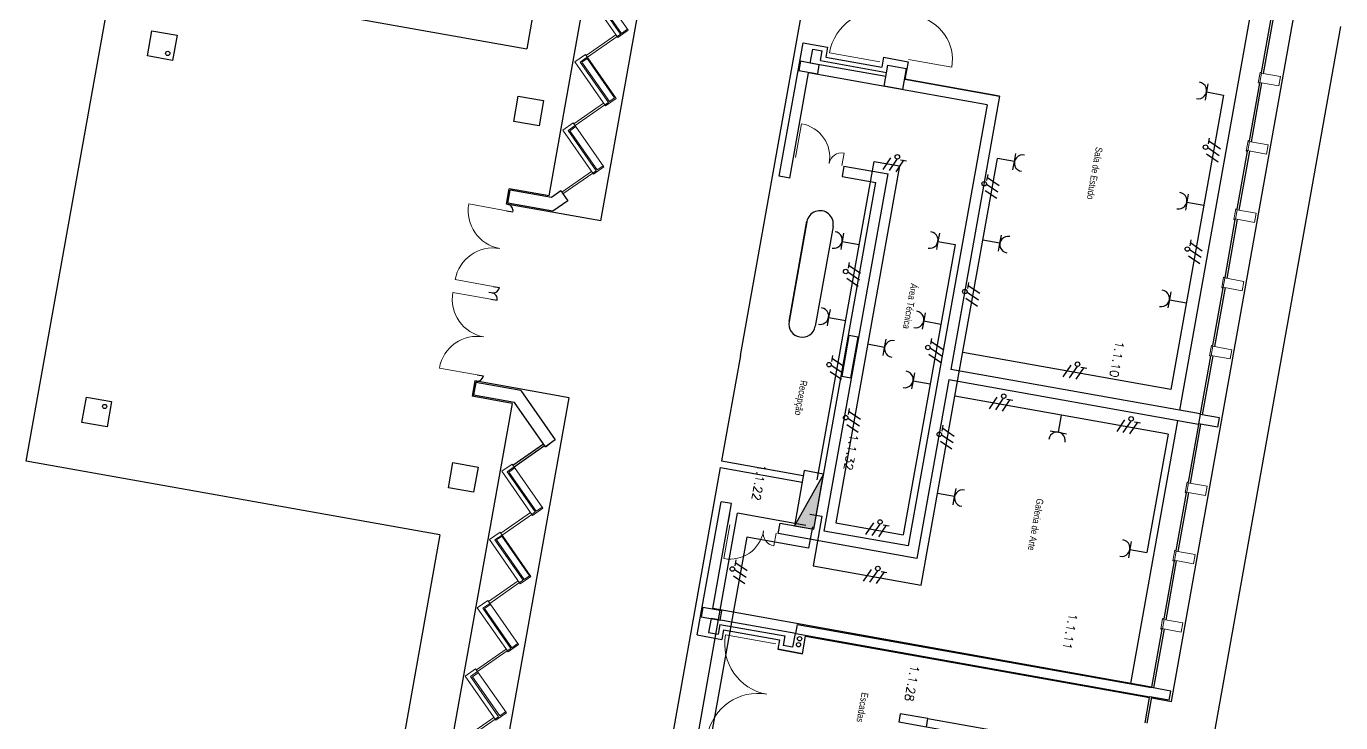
# Model space of a CAD drawing. Header units: millimetres. Extents: x -91023 to -90865, y -106382 to -106247.
# Drawn here: x -90898.88 to -90868.09, y -106328.06 to -106311.74 of the extents above; entities that cross this region are included whole.
import ezdxf

# ---------------------------------------------------------------- set-up
doc = ezdxf.new("R2010")
doc.units = ezdxf.units.MM
doc.header["$MEASUREMENT"] = 0
doc.layers.add('0-CIVIL', color=8, linetype='Continuous', lineweight=0)
doc.layers.add('LEGENDA', color=7, linetype='Continuous', lineweight=0)
for name, color, linetype in [('Desenho base', 7, 'Continuous'), ('Quadros', 90, 'Continuous'), ('Tomadas', 1, 'Continuous')]:
    doc.layers.add(name, color=color, linetype=linetype)
doc.styles.add('Legenda cotas', font='ARIALN.TTF', dxfattribs={"height": 0.16})
doc.styles.get("Standard").update_dxf_attribs({"font": 'simplex.shx'})

# ---------------------------------------------------------------- blocks, each defined once
blk = doc.blocks.new('Bloco Porta')
at = {"layer": '0-CIVIL'}
blk.add_lwpolyline([(0, 0), (1, 0)], dxfattribs=at)
blk.add_arc((0, 0), 1, 0, 90, dxfattribs=at)
blk = doc.blocks.new('A$C6B3F4A0A')
at = {"layer": '0-CIVIL', "color": 8}
for p, q in [((1.448, 0.219), (0.848, 0.82)), ((1.484, 0.255), (0.883, 0.855))]:
    blk.add_line(p, q, dxfattribs=at)
at = {"layer": '0-CIVIL', "color": 8, "linetype": 'Continuous'}
blk.add_lwpolyline([(0.693, 1.089), (0.905, 0.877), (0.014, -0.014), (-0.198, 0.198)], close=True, dxfattribs=at)
at = {"layer": '0-CIVIL', "color": 8}
blk.add_lwpolyline([(0.883, 0.855), (0.813, 0.926), (0, 0.113), (-0.141, 0.255)], dxfattribs=at)
blk.add_lwpolyline([(0.791, 0.947), (0.685, 1.053), (-0.114, 0.254), (-0.008, 0.148)], close=True, dxfattribs=at)
blk = doc.blocks.new('A$C3129141C')
at = {"layer": '0-CIVIL', "color": 8, "linetype": 'Continuous'}
for p, q in [((0, 0.156), (0.791, 0.947)), ((-0.12, 0.276), (0, 0.156))]:
    blk.add_line(p, q, dxfattribs=at)
at = {"layer": '0-CIVIL', "color": 8}
for p, q in [((1.448, 0.219), (0.848, 0.82)), ((1.484, 0.255), (0.883, 0.855))]:
    blk.add_line(p, q, dxfattribs=at)
at = {"layer": '0-CIVIL', "color": 8, "linetype": 'Continuous'}
blk.add_lwpolyline([(0.693, 1.089), (0.905, 0.877), (0.014, -0.014), (-0.198, 0.198)], close=True, dxfattribs=at)
for points in [[(0.883, 0.855), (0.812, 0.926), (0, 0.113), (-0.141, 0.255)], [(0.791, 0.947), (0.671, 1.067)]]:
    blk.add_lwpolyline(points, dxfattribs=at)
blk = doc.blocks.new('porta1')
at = {"layer": '0-CIVIL', "color": 8}
blk.add_lwpolyline([(120700.549, -71551.56), (120700.549, -71550.36)], dxfattribs=at)
blk.add_arc((120700.549, -71551.56), 1.2, 90, 180, dxfattribs=at)
blk = doc.blocks.new('pilar')
at = {"layer": '0-CIVIL', "color": 8, "linetype": 'Continuous'}
for p, q in [((-71527.77, -120722.542), (-71527.745, -120722.542)), ((-71527.77, -120722.792), (-71527.77, -120722.542)), ((-71527.77, -120722.792), (-71527.745, -120722.792)), ((-71527.745, -120722.557), (-71527.285, -120722.557)), ((-71527.285, -120722.777), (-71527.745, -120722.777)), ((-71527.735, -120722.777), (-71527.735, -120722.557)), ((-71527.285, -120722.557), (-71527.285, -120722.777))]:
    blk.add_line(p, q, dxfattribs=at)
for points in [[(-71527.745, -120722.542), (-71527.745, -120722.557)], [(-71527.745, -120722.792), (-71527.745, -120722.777)]]:
    blk.add_lwpolyline(points, dxfattribs=at)

msp = doc.modelspace()

# ---------------------------------------------------------------- hatches: boundary and pattern name
at = {"layer": 'Quadros'}
h = msp.add_hatch(color=256, dxfattribs=at)
h.dxf.hatch_style = 1
h.paths.add_polyline_path([(-90880.886, -106323.439), (-90880.432, -106323.52), (-90880.201, -106322.229)])

# ---------------------------------------------------------------- linework, layer by layer
at = {"layer": 'Desenho base'}
for p, q in [((-90886.63, -106315.713), (-90883.093, -106295.907)), ((-90885.421, -106316.3), (-90881.77, -106295.854)), ((-90884.706, -106298.555), (-90887.155, -106312.27)), ((-90871.859, -106320.734), (-90870.188, -106311.382)), ((-90880.317, -106380.221), (-90868.086, -106311.742)), ((-90872.051, -106327.556), (-90869.191, -106311.545)), ((-90881.24, -106315.249), (-90880.683, -106312.128)), ((-90880.683, -106312.128), (-90880.107, -106312.231)), ((-90880.513, -106312.6), (-90880.456, -106312.277)), ((-90880.456, -106312.277), (-90880.234, -106312.317)), ((-90880.275, -106312.543), (-90880.234, -106312.317)), ((-90880.107, -106312.231), (-90880.148, -106312.461)), ((-90878.746, -106312.916), (-90880.513, -106312.6)), ((-90880.275, -106312.543), (-90878.729, -106312.819)), ((-90880.148, -106312.461), (-90878.839, -106312.695)), ((-90878.798, -106312.465), (-90878.839, -106312.695)), ((-90878.798, -106312.465), (-90878.222, -106312.568)), ((-90878.798, -106312.465), (-90878.222, -106312.568)), ((-90878.222, -106312.568), (-90878.296, -106312.981)), ((-90878.222, -106312.568), (-90878.296, -106312.981)), ((-90880.994, -106315.293), (-90880.555, -106312.832)), ((-90876.371, -106313.579), (-90880.555, -106312.832)), ((-90876.081, -106313.377), (-90878.296, -106312.981)), ((-90878.296, -106312.981), (-90876.081, -106313.377)), ((-90876.371, -106313.579), (-90878.217, -106323.915)), ((-90876.081, -106313.377), (-90877.224, -106319.776)), ((-90879.725, -106315.012), (-90879.769, -106315.258)), ((-90879.725, -106315.012), (-90878.691, -106315.196)), ((-90880.994, -106315.293), (-90881.24, -106315.249)), ((-90880.432, -106323.52), (-90878.981, -106315.398)), ((-90880.186, -106323.564), (-90878.691, -106315.196)), ((-90879.769, -106315.258), (-90878.981, -106315.398)), ((-90887.632, -106315.905), (-90887.568, -106315.545)), ((-90887.597, -106315.881), (-90887.543, -106315.58)), ((-90886.63, -106315.713), (-90887.568, -106315.545)), ((-90886.579, -106315.753), (-90887.543, -106315.58)), ((-90886.355, -106315.596), (-90886.579, -106315.753)), ((-90886.355, -106315.596), (-90886.195, -106315.826)), ((-90885.421, -106316.3), (-90887.632, -106315.905)), ((-90887.629, -106316.06), (-90887.479, -106316.086)), ((-90886.543, -106316.069), (-90887.597, -106315.881)), ((-90886.195, -106315.826), (-90886.543, -106316.069)), ((-90881.011, -106318.654), (-90880.592, -106316.308)), ((-90880.594, -106316.317), (-90881.011, -106318.654)), ((-90879.978, -106316.427), (-90880.395, -106318.764)), ((-90887.946, -106317.832), (-90887.796, -106317.858)), ((-90887.999, -106318.131), (-90887.849, -106318.158)), ((-90871.376, -106320.82), (-90877.224, -106319.776)), ((-90888.372, -106320.047), (-90888.436, -106320.407)), ((-90888.348, -106320.082), (-90888.401, -106320.382)), ((-90886.161, -106320.442), (-90888.372, -106320.047)), ((-90887.297, -106320.27), (-90888.348, -106320.082)), ((-90888.316, -106319.903), (-90888.166, -106319.93)), ((-90877.268, -106320.022), (-90878.015, -106324.206)), ((-90871.42, -106321.066), (-90877.268, -106320.022)), ((-90887.498, -106320.574), (-90888.436, -106320.407)), ((-90887.44, -106320.554), (-90888.401, -106320.382)), ((-90887.498, -106320.574), (-90896.801, -106372.659)), ((-90895.484, -106372.639), (-90886.161, -106320.442)), ((-90873.002, -106327.133), (-90871.903, -106320.98)), ((-90871.379, -106320.835), (-90871.376, -106320.82)), ((-90871.42, -106321.066), (-90871.418, -106321.051)), ((-90887.479, -106322.018), (-90886.766, -106321.521)), ((-90887.45, -106322.059), (-90886.737, -106321.562)), ((-90886.719, -106321.588), (-90886.613, -106321.513)), ((-90883.16, -106325.999), (-90882.603, -106322.878)), ((-90882.796, -106325.383), (-90882.357, -106322.922)), ((-90882.357, -106322.922), (-90882.603, -106322.878)), ((-90882.445, -106323.414), (-90882.401, -106323.168)), ((-90881.264, -106323.625), (-90881.22, -106323.379)), ((-90881.22, -106323.379), (-90880.432, -106323.52)), ((-90889.189, -106323.656), (-90898.705, -106376.937)), ((-90878.015, -106324.206), (-90881.264, -106323.625)), ((-90878.217, -106323.915), (-90880.186, -106323.564)), ((-90882.838, -106325.615), (-90882.896, -106325.938)), ((-90880.854, -106325.969), (-90882.838, -106325.615)), ((-90872.519, -106327.219), (-90882.796, -106325.383)), ((-90882.896, -106325.938), (-90882.674, -106325.977)), ((-90882.634, -106325.751), (-90882.674, -106325.977)), ((-90882.634, -106325.751), (-90881.108, -106326.023)), ((-90882.545, -106325.878), (-90882.584, -106326.102)), ((-90882.545, -106325.878), (-90881.235, -106326.112)), ((-90880.854, -106325.969), (-90880.815, -106325.752)), ((-90880.815, -106325.752), (-90872.522, -106327.234)), ((-90883.16, -106325.999), (-90882.584, -106326.102)), ((-90881.235, -106326.112), (-90881.275, -106326.335)), ((-90881.108, -106326.023), (-90881.148, -106326.25)), ((-90880.927, -106326.289), (-90881.148, -106326.25)), ((-90880.869, -106325.966), (-90880.927, -106326.289)), ((-90880.854, -106325.969), (-90872.56, -106327.45)), ((-90880.699, -106326.438), (-90880.625, -106326.025)), ((-90880.625, -106326.025), (-90872.563, -106327.465)), ((-90881.275, -106326.335), (-90880.699, -106326.438)), ((-90880.699, -106326.438), (-90881.275, -106326.335)), ((-90872.563, -106327.465), (-90872.56, -106327.45)), ((-90872.522, -106327.234), (-90872.519, -106327.219)), ((-90872.514, -106327.474), (-90872.051, -106327.556)), ((-90878.406, -106327.844), (-90878.441, -106328.04)), ((-90877.792, -106328.156), (-90878.441, -106328.04)), ((-90877.756, -106327.959), (-90878.406, -106327.844))]:
    msp.add_line(p, q, dxfattribs=at)
at = {"layer": 'Desenho base', "linetype": 'Continuous'}
for p, q in [((-90888.042, -106317.971), (-90887.992, -106317.979)), ((-90887.297, -106320.27), (-90886.49, -106321.428)), ((-90886.719, -106321.588), (-90887.44, -106320.554)), ((-90871.408, -106321.053), (-90871.369, -106320.837)), ((-90870.926, -106320.916), (-90871.379, -106320.835)), ((-90870.965, -106321.132), (-90870.926, -106320.916)), ((-90870.965, -106321.132), (-90871.418, -106321.051)), ((-90886.49, -106321.428), (-90886.719, -106321.588)), ((-90872.108, -106327.531), (-90872.56, -106327.45)), ((-90872.069, -106327.314), (-90872.522, -106327.234)), ((-90872.108, -106327.531), (-90872.069, -106327.314))]:
    msp.add_line(p, q, dxfattribs=at)
at = {"layer": 'Desenho base'}
for points in [[(-90889.189, -106323.656), (-90898.88, -106321.926), (-90896.846, -106310.539), (-90887.155, -106312.27)], [(-90869.706, -106311.468), (-90869.948, -106312.822)], [(-90869.654, -106311.462), (-90869.901, -106312.845)], [(-90869.992, -106313.068), (-90870.233, -106314.421)], [(-90869.94, -106313.062), (-90870.187, -106314.445)], [(-90870.277, -106314.667), (-90870.519, -106316.021)], [(-90870.226, -106314.661), (-90870.473, -106316.045)], [(-90870.563, -106316.267), (-90870.805, -106317.621)], [(-90870.511, -106316.261), (-90870.758, -106317.644)], [(-90870.849, -106317.867), (-90871.091, -106319.22)], [(-90870.797, -106317.861), (-90871.044, -106319.244)], [(-90871.135, -106319.466), (-90871.376, -106320.82)], [(-90871.083, -106319.46), (-90871.33, -106320.844)], [(-90871.42, -106321.066), (-90871.662, -106322.42)], [(-90871.368, -106321.06), (-90871.615, -106322.443)], [(-90871.706, -106322.666), (-90871.948, -106324.019)], [(-90871.654, -106322.66), (-90871.901, -106324.043)], [(-90871.992, -106324.265), (-90872.233, -106325.619)], [(-90871.94, -106324.26), (-90872.187, -106325.643)], [(-90872.277, -106325.865), (-90872.519, -106327.219)], [(-90872.226, -106325.859), (-90872.473, -106327.242)], [(-90872.669, -106328.056), (-90872.563, -106327.465)], [(-90872.619, -106328.064), (-90872.511, -106327.459)]]:
    msp.add_lwpolyline(points, dxfattribs=at)
for points in [[(-90895.939, -106311.841), (-90895.348, -106311.947), (-90895.453, -106312.538), (-90896.044, -106312.432)], [(-90880.34, -106312.855), (-90880.302, -106312.638), (-90880.745, -106312.559), (-90880.783, -106312.776)], [(-90878.786, -106313.139), (-90878.698, -106312.647), (-90878.265, -106312.724), (-90878.353, -106313.217)], [(-90887.353, -106313.375), (-90886.762, -106313.48), (-90886.868, -106314.071), (-90887.458, -106313.966)], [(-90879.39, -106319.023), (-90879.607, -106318.984), (-90879.777, -106319.939), (-90879.561, -106319.978)], [(-90897.472, -106320.427), (-90896.881, -106320.533), (-90896.987, -106321.123), (-90897.578, -106321.018)], [(-90888.886, -106321.961), (-90888.296, -106322.066), (-90888.401, -106322.657), (-90888.992, -106322.551)], [(-90882.626, -106325.652), (-90882.587, -106325.436), (-90883.03, -106325.357), (-90883.069, -106325.573)], [(-90875.391, -106328.382), (-90875.426, -106328.579), (-90877.792, -106328.156), (-90877.756, -106327.96)]]:
    msp.add_lwpolyline(points, close=True, dxfattribs=at)
for centre in [(-90895.567, -106312.375), (-90897.044, -106320.646), (-90880.789, -106326.229), (-90880.764, -106326.089)]:
    msp.add_circle(centre, 0.05, dxfattribs=at)
for centre, radius, start, end in [((-90887.629, -106316.06), 0.152, 349.8735, 79.8735), ((-90880.286, -106316.372), 0.313, 349.8735, 169.8735), ((-90887.946, -106317.832), 0.152, 259.8735, 349.8735), ((-90887.999, -106318.131), 0.152, 349.8735, 79.8735), ((-90880.703, -106318.709), 0.313, 169.8735, 349.8735), ((-90888.316, -106319.903), 0.152, 259.8735, 349.8735)]:
    msp.add_arc(centre, radius, start, end, dxfattribs=at)
at = {"layer": 'Quadros'}
for p, q in [((-90882.149, -106319.448), (-90879.482, -106304.516)), ((-90882.149, -106319.448), (-90882.591, -106321.923)), ((-90882.591, -106321.923), (-90880.676, -106322.265)), ((-90884.778, -106334.179), (-90882.617, -106322.077)), ((-90882.617, -106322.077), (-90880.704, -106322.419)), ((-90880.201, -106322.229), (-90880.886, -106323.439))]:
    msp.add_line(p, q, dxfattribs=at)
msp.add_lwpolyline([(-90880.432, -106323.52), (-90880.201, -106322.229), (-90880.655, -106322.148), (-90880.886, -106323.439)], close=True, dxfattribs=at)
at = {"layer": 'Tomadas'}
for p, q in [((-90871.23, -106313.277), (-90871.264, -106313.468)), ((-90871.196, -106313.087), (-90871.23, -106313.277)), ((-90871.23, -106313.277), (-90870.83, -106313.349)), ((-90875.73, -106314.91), (-90876.13, -106314.838)), ((-90875.73, -106314.91), (-90875.696, -106314.719)), ((-90880.35, -106322.362), (-90879.019, -106314.905)), ((-90878.425, -106315.011), (-90879.918, -106323.37)), ((-90879.019, -106314.905), (-90878.425, -106315.011)), ((-90875.764, -106315.1), (-90875.73, -106314.91)), ((-90871.657, -106315.668), (-90871.691, -106315.859)), ((-90871.691, -106315.859), (-90871.725, -106316.049)), ((-90871.691, -106315.859), (-90871.291, -106315.93)), ((-90879.732, -106316.588), (-90879.766, -106316.778)), ((-90877.487, -106316.589), (-90877.521, -106316.78)), ((-90876.071, -106316.819), (-90876.037, -106316.629)), ((-90879.766, -106316.778), (-90879.8, -106316.969)), ((-90879.766, -106316.778), (-90879.366, -106316.85)), ((-90877.521, -106316.78), (-90877.555, -106316.97)), ((-90877.521, -106316.78), (-90877.121, -106316.851)), ((-90876.071, -106316.819), (-90876.471, -106316.748)), ((-90876.105, -106317.01), (-90876.071, -106316.819)), ((-90872.1, -106318.147), (-90872.134, -106318.338)), ((-90872.066, -106317.957), (-90872.1, -106318.147)), ((-90872.1, -106318.147), (-90871.7, -106318.219)), ((-90880.084, -106318.562), (-90880.119, -106318.753)), ((-90880.05, -106318.371), (-90880.084, -106318.562)), ((-90880.084, -106318.562), (-90879.684, -106318.633)), ((-90877.82, -106318.452), (-90877.854, -106318.643)), ((-90877.854, -106318.643), (-90877.888, -106318.833)), ((-90877.854, -106318.643), (-90877.454, -106318.714)), ((-90878.772, -106319.262), (-90878.738, -106319.071)), ((-90878.772, -106319.262), (-90879.172, -106319.19)), ((-90878.806, -106319.452), (-90878.772, -106319.262)), ((-90878.105, -106320.046), (-90878.139, -106320.236)), ((-90878.07, -106319.855), (-90878.105, -106320.046)), ((-90878.105, -106320.046), (-90877.705, -106320.117)), ((-90872.131, -106321.296), (-90877.124, -106320.404)), ((-90874.699, -106321.25), (-90874.628, -106320.85)), ((-90874.89, -106321.216), (-90874.699, -106321.25)), ((-90874.699, -106321.25), (-90874.508, -106321.284)), ((-90877.132, -106322.759), (-90877.098, -106322.568)), ((-90877.132, -106322.759), (-90877.532, -106322.687)), ((-90877.166, -106322.949), (-90877.132, -106322.759)), ((-90880.52, -106323.168), (-90880.239, -106323.218)), ((-90880.462, -106323.463), (-90880.552, -106323.967)), ((-90880.239, -106323.218), (-90880.446, -106324.377)), ((-90879.918, -106323.37), (-90878.336, -106323.653)), ((-90873.027, -106323.999), (-90873.061, -106324.19)), ((-90872.993, -106323.808), (-90873.027, -106323.999)), ((-90873.027, -106323.999), (-90872.627, -106324.07))]:
    msp.add_line(p, q, dxfattribs=at)
at = {"layer": 'Tomadas', "linetype": 'ByBlock'}
for p, q in [((-90870.83, -106313.349), (-90872.063, -106320.251)), ((-90871.186, -106314.496), (-90871.161, -106314.356)), ((-90871.174, -106314.426), (-90870.904, -106314.609)), ((-90878.63, -106314.823), (-90878.813, -106315.093)), ((-90878.482, -106314.849), (-90878.665, -106315.119)), ((-90878.397, -106314.864), (-90878.258, -106314.889)), ((-90877.124, -106320.404), (-90876.13, -106314.838)), ((-90871.228, -106314.729), (-90870.958, -106314.912)), ((-90871.201, -106314.58), (-90870.931, -106314.764)), ((-90878.328, -106314.877), (-90878.511, -106315.147)), ((-90876.388, -106315.437), (-90876.118, -106315.62)), ((-90876.373, -106315.353), (-90876.348, -106315.213)), ((-90876.361, -106315.283), (-90876.091, -106315.466)), ((-90876.415, -106315.585), (-90876.145, -106315.769)), ((-90877.121, -106316.851), (-90878.336, -106323.653)), ((-90871.627, -106316.967), (-90871.357, -106317.15)), ((-90871.612, -106316.883), (-90871.587, -106316.743)), ((-90871.6, -106316.813), (-90871.33, -106316.996)), ((-90879.617, -106317.409), (-90879.592, -106317.27)), ((-90871.654, -106317.115), (-90871.384, -106317.299)), ((-90879.632, -106317.494), (-90879.362, -106317.677)), ((-90879.605, -106317.34), (-90879.335, -106317.523)), ((-90879.659, -106317.642), (-90879.389, -106317.825)), ((-90876.824, -106317.879), (-90876.799, -106317.74)), ((-90876.812, -106317.809), (-90876.542, -106317.993)), ((-90876.866, -106318.112), (-90876.596, -106318.295)), ((-90876.839, -106317.964), (-90876.569, -106318.147)), ((-90877.69, -106319.19), (-90877.665, -106319.05)), ((-90877.678, -106319.12), (-90877.408, -106319.303)), ((-90880.007, -106319.591), (-90879.982, -106319.451)), ((-90877.732, -106319.423), (-90877.462, -106319.606)), ((-90877.705, -106319.274), (-90877.435, -106319.458)), ((-90872.063, -106320.251), (-90876.941, -106319.38)), ((-90880.022, -106319.675), (-90879.752, -106319.858)), ((-90879.994, -106319.521), (-90879.724, -106319.704)), ((-90874.41, -106319.681), (-90874.593, -106319.951)), ((-90874.262, -106319.707), (-90874.445, -106319.977)), ((-90874.108, -106319.735), (-90874.291, -106320.005)), ((-90874.177, -106319.722), (-90874.038, -106319.747)), ((-90880.048, -106319.823), (-90879.778, -106320.007)), ((-90877.914, -106324.829), (-90877.124, -106320.404)), ((-90879.616, -106320.833), (-90879.592, -106320.694)), ((-90876.139, -106320.429), (-90876.322, -106320.699)), ((-90875.991, -106320.455), (-90876.174, -106320.726)), ((-90875.836, -106320.483), (-90876.02, -106320.753)), ((-90875.906, -106320.471), (-90875.767, -106320.495)), ((-90879.632, -106320.918), (-90879.361, -106321.101)), ((-90879.604, -106320.764), (-90879.334, -106320.947)), ((-90873.152, -106320.962), (-90873.335, -106321.233)), ((-90873.004, -106320.989), (-90873.187, -106321.259)), ((-90872.85, -106321.016), (-90873.033, -106321.287)), ((-90872.919, -106321.004), (-90872.78, -106321.029)), ((-90879.658, -106321.066), (-90879.388, -106321.249)), ((-90877.437, -106321.31), (-90877.167, -106321.493)), ((-90877.422, -106321.225), (-90877.397, -106321.086)), ((-90877.41, -106321.155), (-90877.139, -106321.339)), ((-90872.131, -106321.296), (-90872.627, -106324.07)), ((-90877.464, -106321.458), (-90877.194, -106321.641)), ((-90882.741, -106326.074), (-90882.217, -106323.145)), ((-90880.614, -106323.431), (-90882.217, -106323.145)), ((-90879.035, -106323.376), (-90879.219, -106323.646)), ((-90878.887, -106323.403), (-90879.07, -106323.673)), ((-90878.733, -106323.43), (-90878.916, -106323.7)), ((-90878.803, -106323.418), (-90878.663, -106323.443)), ((-90882.002, -106323.708), (-90882.357, -106325.7)), ((-90882.273, -106324.38), (-90882.248, -106324.24)), ((-90882.26, -106324.31), (-90881.99, -106324.493)), ((-90880.446, -106324.377), (-90877.914, -106324.829)), ((-90882.315, -106324.613), (-90882.044, -106324.796)), ((-90882.288, -106324.464), (-90882.018, -106324.648)), ((-90879.088, -106324.468), (-90879.272, -106324.738)), ((-90878.94, -106324.495), (-90879.123, -106324.765)), ((-90878.786, -106324.522), (-90878.969, -106324.792)), ((-90878.856, -106324.51), (-90878.716, -106324.535))]:
    msp.add_line(p, q, dxfattribs=at)
at = {"layer": 'Tomadas', "linetype": 'ByBlock', "ltscale": 0.7}
msp.add_line((-90880.552, -106323.967), (-90882.002, -106323.708), dxfattribs=at)
at = {"layer": 'Tomadas', "linetype": 'ByBlock', "ltscale": 0.05}
for p, q in [((-90882.357, -106325.7), (-90882.855, -106328.485)), ((-90883.12, -106328.2), (-90882.741, -106326.074))]:
    msp.add_line(p, q, dxfattribs=at)
at = {"layer": 'Tomadas', "linetype": 'ByBlock'}
for centre in [(-90871.253, -106314.571), (-90878.473, -106314.798), (-90876.44, -106315.428), (-90871.679, -106316.958), (-90879.684, -106317.485), (-90876.891, -106317.954), (-90877.757, -106319.265), (-90880.073, -106319.666), (-90874.253, -106319.656), (-90875.981, -106320.404), (-90879.683, -106320.909), (-90872.995, -106320.937), (-90877.489, -106321.3), (-90878.878, -106323.351), (-90882.339, -106324.455), (-90878.931, -106324.443)]:
    msp.add_circle(centre, 0.0522, dxfattribs=at)
at = {"layer": 'Tomadas'}
for centre, start, end in [((-90871.421, -106313.243), 257.1494, 82.5976), ((-90875.539, -106314.944), 77.1494, 262.5976), ((-90871.882, -106315.825), 257.1494, 82.5976), ((-90879.957, -106316.744), 257.1494, 82.5976), ((-90877.712, -106316.746), 257.1494, 82.5976), ((-90875.88, -106316.854), 77.1494, 262.5976), ((-90872.291, -106318.113), 257.1494, 82.5976), ((-90880.275, -106318.528), 257.1494, 82.5976), ((-90878.045, -106318.609), 257.1494, 82.5976), ((-90878.581, -106319.296), 77.1494, 262.5976), ((-90878.295, -106320.012), 257.1494, 82.5976), ((-90874.733, -106321.441), 347.1494, 172.5976), ((-90876.941, -106322.793), 77.1494, 262.5976), ((-90873.218, -106323.965), 257.1494, 82.5976)]:
    msp.add_arc(centre, 0.194, start, end, dxfattribs=at)

# ---------------------------------------------------------------- block references
at = {"layer": 'Desenho base'}
for name, p, rotation in [('A$C3129141C', (-90885.726, -106310.959), 259.8734931252966), ('A$C6B3F4A0A', (-90886.012, -106312.559), 259.8734931252966), ('pilar', (769.233, -47.066), 349.873493125423), ('A$C3129141C', (-90886.297, -106314.159), 259.8734931252966), ('pilar', (768.948, -48.665), 349.873493125423), ('pilar', (768.662, -50.265), 349.873493125423), ('pilar', (768.376, -51.865), 349.873493125423), ('pilar', (768.09, -53.464), 349.873493125423), ('A$C3129141C', (-90887.725, -106322.154), 259.8734931252966), ('pilar', (767.519, -56.664), 349.873493125423), ('A$C6B3F4A0A', (-90888.011, -106323.753), 259.8734931252966), ('pilar', (767.233, -58.263), 349.873493125423), ('A$C3129141C', (-90888.297, -106325.353), 259.8734931252966), ('pilar', (766.948, -59.863), 349.873493125423), ('porta1', (-182540.077, -212566.125), 79.87349312529655), ('A$C3129141C', (-90888.583, -106326.953), 259.8734931252966)]:
    msp.add_blockref(name, p, dxfattribs=dict(at, rotation=rotation))
at = {"layer": 'Desenho base', "xscale": -1, "rotation": 79.8734931252966}
for p in [(-140093.977, 25088.048), (-140096.834, 25072.051)]:
    msp.add_blockref('porta1', p, dxfattribs=at)
at = {"layer": 'Desenho base'}
for name, p, xscale, yscale, zscale, rotation in [('porta1', (-12204.23, -15123.005), 0.8583356834423463, 0.8583356834423463, 0.8583356834436991, 259.8734931253375), ('Bloco Porta', (-90880.857, -106314.809), -0.7999999999687926, 0.8000000000174623, 0.799999999980582, 259.8734931405661), ('Bloco Porta', (-90880.857, -106314.809), -0.7999999999687926, 0.8000000000174623, 0.799999999980582, 259.8734931405661), ('Bloco Porta', (-90879.774, -106315.003), 0.300000000037059, 0.3000000000174623, 0.3000000000272521, 79.87349315140474), ('Bloco Porta', (-90879.774, -106315.003), 0.300000000037059, 0.3000000000174623, 0.3000000000272521, 79.87349315140474), ('Bloco Porta', (-90887.629, -106316.06), 0.8999999999179197, 0.8999999998777639, 0.8999999998931639, 169.8734931386204), ('Bloco Porta', (-90887.629, -106316.06), 0.8999999999179197, 0.8999999998777639, 0.8999999998931639, 169.8734931386204), ('Bloco Porta', (-90887.946, -106317.832), -0.8999999998979842, 0.8999999998777639, 0.8999999998931639, 349.8734931035744), ('Bloco Porta', (-90887.946, -106317.832), -0.8999999998979842, 0.8999999998777639, 0.8999999998931639, 349.8734931035744), ('Bloco Porta', (-90887.999, -106318.131), 0.8999999999179197, 0.8999999998777639, 0.8999999998931639, 169.8734931386204), ('Bloco Porta', (-90887.999, -106318.131), 0.8999999999179197, 0.8999999998777639, 0.8999999998931639, 169.8734931386204), ('Bloco Porta', (-90888.316, -106319.903), -0.8999999998979842, 0.8999999998777639, 0.8999999998931639, 349.8734931035744), ('Bloco Porta', (-90888.316, -106319.903), -0.8999999998979842, 0.8999999998777639, 0.8999999998931639, 349.8734931035744), ('Bloco Porta', (-90882.396, -106323.423), 0.7999999999695704, 0.7999999999883585, 0.799999999980582, 259.8734931172847), ('Bloco Porta', (-90882.396, -106323.423), 0.7999999999695704, 0.7999999999883585, 0.799999999980582, 259.8734931172847), ('Bloco Porta', (-90881.313, -106323.617), -0.3000000000224855, 0.3000000000174623, 0.3000000000272521, 79.87349310573656), ('Bloco Porta', (-90881.313, -106323.617), -0.3000000000224855, 0.3000000000174623, 0.3000000000272521, 79.87349310573656)]:
    msp.add_blockref(name, p, dxfattribs=dict(at, xscale=xscale, yscale=yscale, zscale=zscale, rotation=rotation))

# ---------------------------------------------------------------- texts
at = {"layer": 'Desenho base', "linetype": 'Continuous', "char_height": 0.2, "width": 1, "attachment_point": 5, "rotation": 259.8735}
for s, insert in [('1.1.10', (-90873.329, -106319.541)), ('1.1.32', (-90879.556, -106321.719)), ('1.1.22', (-90881.714, -106322.427)), ('1.1.11', (-90874.427, -106325.92)), ('1.1.28', (-90878.131, -106327.132))]:
    msp.add_mtext(s, dxfattribs=dict(at, insert=insert))
at = {"layer": 'LEGENDA', "style": 'Legenda cotas'}
for s, p in [('Sala de Estudo', (-90873.819, -106314.558)), ('Área Técnica', (-90878.154, -106317.752)), ('Recepção', (-90880.735, -106320.025)), ('Galeria de Arte', (-90875.203, -106322.794)), ('Escadas', (-90879.306, -106327.337))]:
    msp.add_text(s, height=0.16, rotation=259.9056, dxfattribs=at).set_placement(p)

doc.saveas('drawing.dxf')
